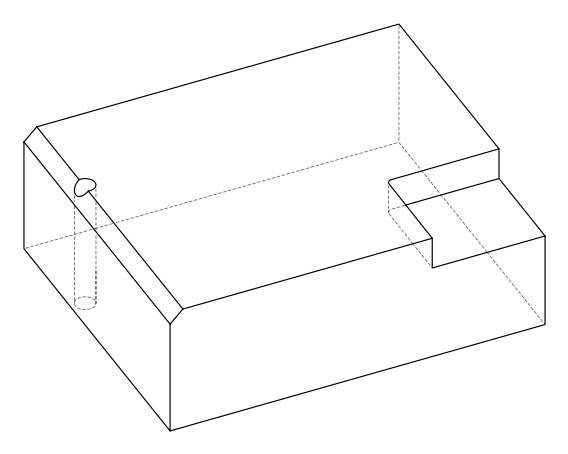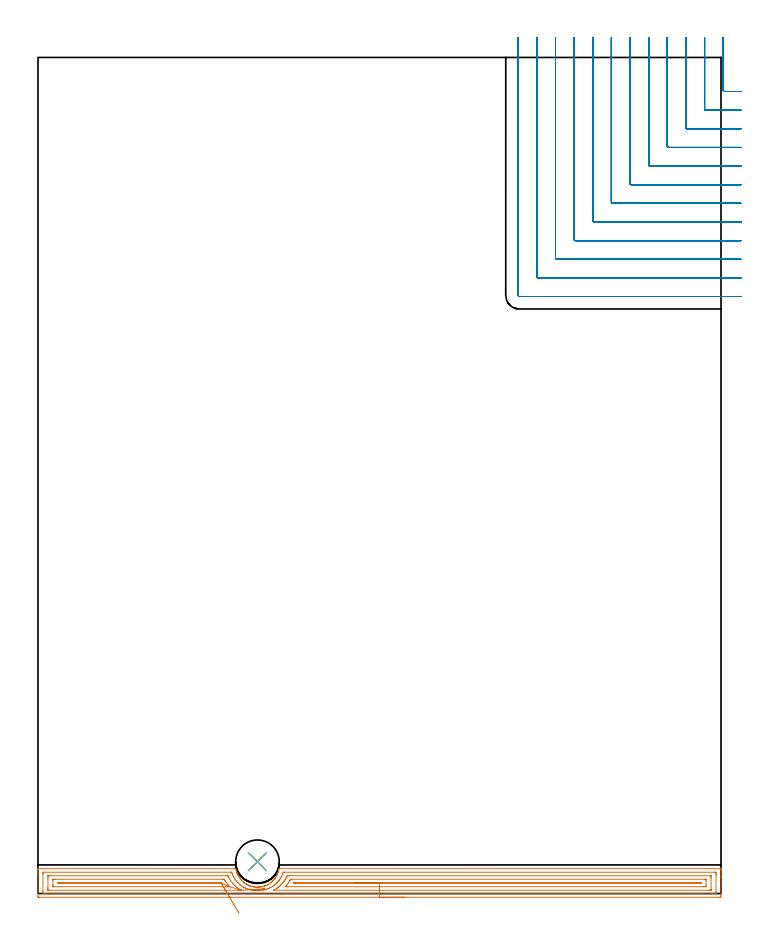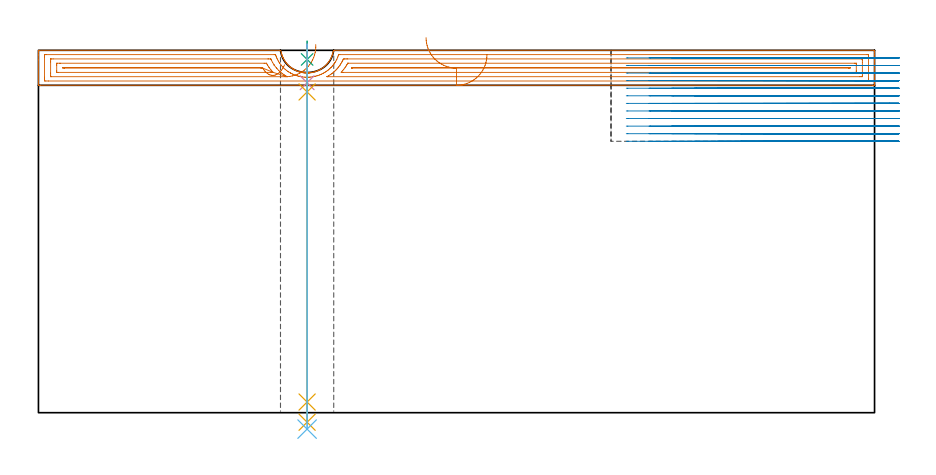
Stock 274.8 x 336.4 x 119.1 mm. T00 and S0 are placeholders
(PLAN: 6 operations, 5 tool changes, 47.8 min)
(1 AREA_MILL | FG_CHAMFER_SURFACE | UGT0205_001 | 10.96 min | 18174 mm3)
(2 MILL_CORNER_NOTCH_RECTANGULAR | CORNER_NOTCH_RECTANGULAR | NXT0201_013 | Follow Part, ap 2.5, ae 75% | 35.63 min | 261867 mm3)
(3 SPOT_DRILL | STEP1HOLE | NXT0321_9005460120000 | 0.05 min | 130 mm3)
(4 DRILL_BLIND_HOLE_INTO_CENTER | STEP1HOLE | UGT0301_191 | 0.05 min | 285 mm3)
(5 GUN_DRILL_THROUGH_HOLE | STEP1HOLE | UGT0307_003 | 0.58 min | 4192 mm3)
(6 SPADE_DRILL_TO_ENLARGE_THROUGH_HOLE | STEP1HOLE | UGT0306_008 | 0.51 min | 23696 mm3)
(TOOL UGT0205_001 | Chamfer Mill 20 x 3 x 45 deg. | D20 FL50 Z2)
(TOOL NXT0201_013 | ENDMILL 10mm | D10 FL30 Z4)
(TOOL NXT0321_9005460120000 | NC Spot Drill, 142deg, 12mm, Carbide, Uncoated | D12 PA142 FL30 Z2)
(TOOL UGT0301_191 | Twist Drill 7.1 mm | D7.1 PA118 FL66 Z2)
(TOOL UGT0307_003 | Gun Drill 7 mm | D7 PA130 FL24 Z1)
(TOOL UGT0306_008 | Spade Drill 17.5mm | D17.5 PA132 FL10 Z2)
(OP 1 AREA_MILL)
G17 G21 G94 G90
T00 M6
G54
G17 G0 G90 X147.4 Y-1.5 S1061 M3
G43 Z129.1 H0
Z117.6
G94 G1 X147.362 Z116.728 F250.
X147.248 Z115.864
X147.059 Z115.012
X146.797 Z114.18
X146.463 Z113.374
X146.06 Z112.6
X145.592 Z111.864
X145.06 Z111.172
X144.471 Z110.529
X143.828 Z109.94
X143.136 Z109.409
X142.4 Z108.94
X141.626 Z108.537
X140.82 Z108.203
X139.988 Z107.941
X139.136 Z107.752
X138.272 Z107.638
X137.4 Z107.6
X0.626
X0.193 Y-1.496 Z107.602
X0.01 Y-1.492 Z107.606
X0. Y-1.306 Z107.792
Y6.896 Z115.99
Y8.306 Z117.402
Y8.66 Z117.755
Y9.368 Z118.467
Y9.632 Z118.732
X0.006 Y9.993 Z119.084
X0.008 Y9.997 Z119.088
X0.179 Y10. Z119.1
X79.294
X79.638 Y9.994 Z119.092
X79.798 Y9.258 Z118.358
X79.916 Y8.817 Z117.917
X79.968 Y8.656 Z117.756
X80.056 Y8.381 Z117.48
X80.115 Y8.219 Z117.317
X80.138 Y8.157 Z117.256
X80.187 Y8.032 Z117.13
X80.226 Y7.935 Z117.033
X80.299 Y7.778 Z116.873
X80.357 Y7.653 Z116.751
X80.426 Y7.504 Z116.603
X80.655 Y7.062 Z116.161
X80.91 Y6.627 Z115.726
X81.022 Y6.455 Z115.554
X81.119 Y6.307 Z115.406
X81.379 Y5.966 Z115.066
X81.545 Y5.751 Z114.849
X81.773 Y5.482 Z114.579
X82.012 Y5.221 Z114.317
X82.37 Y4.875 Z113.971
X82.571 Y4.696 Z113.792
X82.633 Y4.641 Z113.737
X82.906 Y4.417 Z113.514
X83.136 Y4.25 Z113.349
X83.488 Y3.996 Z113.096
X83.641 Y3.897 Z112.996
X83.662 Y3.884 Z112.984
X83.763 Y3.823 Z112.922
X83.799 Y3.801 Z112.9
X84.242 Y3.558 Z112.655
X84.566 Y3.398 Z112.498
X84.693 Y3.336 Z112.435
X84.731 Y3.32 Z112.419
X85.104 Y3.163 Z112.259
X85.204 Y3.12 Z112.218
X85.327 Y3.074 Z112.174
X85.394 Y3.051 Z112.149
X85.551 Y3. Z112.094
X85.586 Y2.989 Z112.083
X85.998 Y2.871 Z111.963
X86.031 Y2.861 Z111.954
X86.14 Y2.834 Z111.929
X86.357 Y2.78 Z111.878
X86.445 Y2.759 Z111.856
X86.479 Y2.751 Z111.848
X86.828 Y2.686 Z111.783
X86.925 Y2.668 Z111.765
X87.339 Y2.614 Z111.707
X87.373 Y2.609 Z111.703
X87.666 Y2.583 Z111.681
X87.819 Y2.572 Z111.667
X88.093 Y2.56 Z111.657
X88.266 Y2.553 Z111.648
X88.374 Y2.557 Z111.65
X88.411 Y2.559 Z111.648
X88.52 Y2.561 Z111.654
X88.524 Y2.562 Z111.655
X88.708 Y2.569 Z111.659
X88.713
X88.886 Y2.581 Z111.673
X88.888 Z111.674
X89.127 Y2.6 Z111.69
X89.159 Y2.602 Z111.693
X89.607 Y2.657 Z111.753
X90.053 Y2.736 Z111.833
X90.072 Y2.74 Z111.838
X90.241 Y2.779 Z111.878
X90.468 Y2.833 Z111.931
X90.501 Y2.841 Z111.938
X90.946 Y2.969 Z112.066
X91.012 Y2.991 Z112.089
X91.257 Y3.074 Z112.172
X91.362 Y3.111 Z112.206
X91.394 Y3.121 Z112.217
X91.839 Y3.307 Z112.403
X92.199 Y3.478 Z112.577
X92.29 Y3.521 Z112.621
X92.703 Y3.747 Z112.844
X92.733 Y3.763 Z112.861
X93.108 Y3.997 Z113.095
X93.626 Y4.365 Z113.464
X93.933 Y4.613 Z113.712
X94.231 Y4.873 Z113.973
X94.519 Y5.151 Z114.251
X94.63 Y5.27 Z114.37
X94.794 Y5.446 Z114.545
X95.056 Y5.751 Z114.849
X95.26 Y6.014 Z115.11
X95.385 Y6.172 Z115.271
X95.413 Y6.208 Z115.308
X95.689 Y6.627 Z115.726
X95.945 Y7.063 Z116.161
X96.177 Y7.505 Z116.603
X96.279 Y7.718 Z116.817
X96.306 Y7.776 Z116.875
X96.397 Y8.011 Z117.111
X96.539 Y8.381 Z117.48
X96.631 Y8.66 Z117.759
X96.684 Y8.818 Z117.917
X96.802 Y9.258 Z118.357
X96.896 Y9.686 Z118.785
X96.962 Y9.994 Z119.092
X97.172 Y10. Z119.1
X274.621
X274.792 Y9.997 Z119.088
X274.794 Y9.993 Z119.084
X274.8 Y9.632 Z118.732
Y9.368 Z118.467
Y8.66 Z117.755
Y7.424 Z116.521
Y6.896 Z115.99
Y6.278 Z115.373
Y-0.778 Z108.32
X274.797 Y-1.042 Z108.056
X274.79 Y-1.492 Z107.606
X274.634 Y-1.496 Z107.602
X274.174 Y-1.5 Z107.6
X137.4
Y-0.086 Z109.014
X3.233
X2.414 Y-0.081 Z109.019
X2.015 Y-0.079 Z109.021
X2.004 Y0.318 Z109.418
X2.001 Y0.722 Z109.822
X2. Y1.131 Z110.231
X2.001 Y7.778 Z116.878
X2.004 Y8.182 Z117.282
X2.015 Y8.579 Z117.679
X2.414 Y8.585 Z117.685
X2.49
X77.506
X77.582
X77.921 Y8.579 Z117.679
X77.984 Y8.415 Z117.515
X78.108 Y8.065 Z117.165
X78.221 Y7.778 Z116.878
X78.4 Y7.342 Z116.442
X78.621 Y6.896 Z115.996
X78.85 Y6.451 Z115.551
X79.118 Y6.014 Z115.114
X79.294 Y5.743 Z114.843
X79.755 Y5.132 Z114.232
X80.187 Y4.622 Z113.722
X80.549 Y4.25 Z113.35
X81.081 Y3.758 Z112.858
X81.571 Y3.368 Z112.468
X81.975 Y3.077 Z112.177
X82.216 Y2.911 Z112.011
X82.79 Y2.565 Z111.665
X82.869 Y2.521 Z111.621
X82.936 Y2.486 Z111.586
X83.487 Y2.214 Z111.314
X83.763 Y2.089 Z111.189
X84.451 Y1.808 Z110.908
X84.657 Y1.739 Z110.839
X85.092 Y1.604 Z110.704
X85.551 Y1.485 Z110.585
X85.712 Y1.446 Z110.546
X86.445 Y1.301 Z110.401
X86.804 Y1.25 Z110.35
X87.339 Y1.192 Z110.292
X87.789 Y1.161 Z110.261
X88.233 Y1.144 Z110.244
X88.689 Y1.155 Z110.255
X89.127 Y1.18 Z110.28
X89.522 Y1.214 Z110.314
X90.021 Y1.278 Z110.378
X90.301 Y1.327 Z110.427
X90.915 Y1.454 Z110.554
X91.038 Y1.482 Z110.582
X91.508 Y1.604 Z110.704
X91.77 Y1.681 Z110.781
X91.809 Y1.694 Z110.794
X92.399 Y1.904 Z111.004
X92.703 Y2.031 Z111.131
X93.022 Y2.172 Z111.272
X93.597 Y2.449 Z111.549
X93.621 Y2.462 Z111.562
X93.665 Y2.486 Z111.586
X94.183 Y2.79 Z111.89
X94.491 Y2.983 Z112.083
X94.719 Y3.143 Z112.243
X95.034 Y3.368 Z112.468
X95.231 Y3.52 Z112.62
X95.385 Y3.644 Z112.744
X95.71 Y3.929 Z113.029
X96.057 Y4.25 Z113.35
X96.169 Y4.359 Z113.459
X96.279 Y4.472 Z113.572
X96.59 Y4.825 Z113.925
X96.848 Y5.132 Z114.232
X96.992 Y5.31 Z114.41
X97.172 Y5.544 Z114.644
X97.362 Y5.827 Z114.927
X97.481 Y6.014 Z115.114
X97.698 Y6.378 Z115.478
X97.989 Y6.896 Z115.996
X98.016 Y6.945 Z116.045
X98.066 Y7.044 Z116.144
X98.286 Y7.561 Z116.661
X98.372 Y7.778 Z116.878
X98.53 Y8.203 Z117.303
X98.663 Y8.573 Z117.673
X98.756 Y8.579 Z117.679
X98.96 Y8.584 Z117.684
X99.036 Y8.585 Z117.685
X272.386
X272.462 Y8.584 Z117.684
X272.762 Y8.579 Z117.679
X272.79 Y8.481 Z117.581
X272.797 Y8.254 Z117.354
X272.799 Y7.778 Z116.878
X272.8 Y7.369 Z116.469
X272.799 Y0.722 Z109.822
X272.796 Y0.318 Z109.418
X272.785 Y-0.079 Z109.021
X271.492 Y-0.086 Z109.014
X137.4
Y1.328 Z110.428
X95.105 Y1.329 Z110.429
X94.919 Y1.33 Z110.43
X94.853 Y1.332 Z110.432
X94.851
X94.88 Y1.353 Z110.453
X95.021 Y1.438 Z110.538
X95.385 Y1.651 Z110.751
X95.898 Y1.979 Z111.079
X96.279 Y2.243 Z111.343
X96.42 Y2.346 Z111.446
X96.604 Y2.486 Z111.586
X96.916 Y2.739 Z111.839
X97.172 Y2.955 Z112.055
X97.391 Y3.153 Z112.253
X97.619 Y3.368 Z112.468
X97.842 Y3.589 Z112.689
X98.066 Y3.825 Z112.925
X98.267 Y4.052 Z113.152
X98.435 Y4.25 Z113.35
X98.669 Y4.538 Z113.638
X98.96 Y4.909 Z114.009
X99.052 Y5.041 Z114.141
X99.111 Y5.132 Z114.232
X99.396 Y5.585 Z114.685
X99.648 Y6.014 Z115.114
X99.722 Y6.144 Z115.244
X99.854 Y6.386 Z115.486
X100.021 Y6.731 Z115.831
X100.1 Y6.896 Z115.996
X100.221 Y7.153 Z116.253
X100.476 Y7.165 Z116.265
X100.748 Y7.168 Z116.268
X101.363 Y7.171 Z116.271
X101.642
X270.598
X270.691 Y7.17 Z116.27
X270.764 Y7.167 Z116.267
X270.782 Y7.165 Z116.265
X270.79 Y7.151 Z116.251
X270.793 Y7.095 Z116.195
X270.798 Y6.896 Z115.996
X270.8 Y6.697 Z115.797
Y6.014 Z115.114
Y2.287 Z111.387
X270.798 Y1.604 Z110.704
X270.796 Y1.409 Z110.509
X270.791 Y1.344 Z110.444
X270.736 Y1.336 Z110.436
X270.598 Y1.334 Z110.434
X269.983 Y1.329 Z110.429
X137.4 Y1.328 Z110.428
Y2.743 Z111.843
X100.262
X99.854 Y2.744 Z111.844
X99.59 Y2.747 Z111.847
X99.503 Y2.749 Z111.849
X99.531 Y2.805 Z111.905
X99.946 Y3.277 Z112.377
X100.023 Y3.368 Z112.468
X100.346 Y3.765 Z112.865
X100.748 Y4.269 Z113.369
X101.087 Y4.798 Z113.898
X101.296 Y5.132 Z114.232
X101.424 Y5.347 Z114.447
X101.642 Y5.725 Z114.825
X101.666 Y5.751 Z114.851
X101.676 Y5.753 Z114.853
X101.707 Y5.756 Z114.856
X101.772 Y5.757 Z114.857
X101.902
X268.177
X268.663 Y5.754 Z114.854
X268.775 Y5.751 Z114.851
X268.79 Y5.75 Z114.85
X268.793 Y5.729 Z114.829
X268.797 Y5.676 Z114.776
X268.799 Y5.569 Z114.669
X268.8 Y5.142 Z114.242
Y3.378 Z112.478
X268.799 Y2.932 Z112.032
X268.796 Y2.823 Z111.923
X268.792 Y2.769 Z111.869
X268.788 Y2.75 Z111.85
X268.76 Y2.748 Z111.848
X268.548 Y2.745 Z111.845
X267.916 Y2.743 Z111.843
X267.656
X137.4
Y4.157 Z113.257
X103.147
X103.021 Y4.159 Z113.259
X102.922 Y4.164 Z113.264
X102.897 Y4.168 Z113.268
X102.899 Y4.174 Z113.274
X102.943 Y4.25 Z113.35
X102.978 Y4.305 Z113.405
X102.997 Y4.329 Z113.429
X103.005 Y4.336 Z113.436
X103.053 Y4.338 Z113.438
X103.241 Y4.342 Z113.442
X103.336 Y4.343 Z113.443
X266.222
X266.411 Y4.341 Z113.441
X266.779 Y4.336 Z113.436
X266.79 Y4.25 Z113.35
Y4.174 Z113.274
X266.505 Y4.163 Z113.263
X266.317 Y4.158 Z113.258
X266.222 Y4.157 Z113.257
X137.4
X136.528 Z113.295
X135.664 Z113.409
X134.812 Z113.598
X133.98 Z113.86
X133.174 Z114.194
X132.4 Z114.597
X131.664 Z115.065
X130.972 Z115.596
X130.329 Z116.186
X129.74 Z116.829
X129.208 Z117.521
X128.74 Z118.257
X128.337 Z119.031
X128.003 Z119.837
X127.741 Z120.669
X127.552 Z121.52
X127.438 Z122.385
X127.4 Z123.257
G0 X91.137 Y1.876 Z120.993
G1 X91.149 Y1.877 Z120.121
X91.086 Y1.873 Z119.251
X90.946 Y1.865 Z118.389
X90.733 Y1.853 Z117.544
X90.446 Y1.836 Z116.72
X90.089 Y1.816 Z115.924
X89.664 Y1.791 Z115.163
X89.175 Y1.763 Z114.441
X88.624 Y1.731 Z113.765
X88.017 Y1.696 Z113.14
X87.358 Y1.658 Z112.57
X86.651 Y1.617 Z112.059
X85.903 Y1.574 Z111.613
X85.119 Y1.529 Z111.233
X84.305 Y1.482 Z110.923
X83.467 Y1.433 Z110.686
X82.612 Y1.384 Z110.522
X81.745 Y1.334 Z110.434
X81.72 Y1.332 Z110.432
X81.64 Y1.331 Z110.431
X81.361 Y1.329 Z110.429
X81.081
X4.202
X4.109 Y1.33 Z110.43
X4.035 Y1.333 Z110.433
X4.018 Y1.335 Z110.435
X4.01 Y1.349 Z110.449
X4.007 Y1.405 Z110.505
X4.002 Y1.604 Z110.704
X4. Y1.803 Z110.903
Y2.486 Z111.586
Y6.213 Z115.313
X4.002 Y6.896 Z115.996
X4.004 Y7.091 Z116.191
X4.009 Y7.156 Z116.256
X4.064 Y7.165 Z116.265
X4.202 Y7.166 Z116.266
X4.817 Y7.171 Z116.271
X75.439
X75.718 Y7.169 Z116.269
X76.339 Y7.164 Z116.264
X76.377 Y7.155 Z116.255
X76.413 Y7.092 Z116.192
X76.503 Y6.896 Z115.996
X76.612 Y6.664 Z115.764
X76.954 Y6.014 Z115.114
X77.435 Y5.202 Z114.302
X77.481 Y5.132 Z114.232
X77.506 Y5.097 Z114.197
X78.171 Y4.25 Z113.35
X78.4 Y3.981 Z113.081
X78.985 Y3.368 Z112.468
X79.294 Y3.08 Z112.18
X79.612 Y2.798 Z111.898
X80.001 Y2.486 Z111.586
X80.187 Y2.344 Z111.444
X80.725 Y1.956 Z111.056
X81.081 Y1.735 Z110.835
X81.745 Y1.334 Z110.434
X77.135 Y2.753 Z111.853
X77.128 Y2.749 Z111.849
X77.087 Y2.748 Z111.848
X76.612 Y2.744 Z111.844
X76.351 Y2.743 Z111.843
X6.624
X6.136 Y2.746 Z111.846
X6.025 Y2.749 Z111.849
X6.01 Y2.75 Z111.85
X6.007 Y2.771 Z111.871
X6.003 Y2.824 Z111.924
X6.001 Y2.931 Z112.031
X6. Y3.358 Z112.458
Y5.122 Z114.222
X6.001 Y5.568 Z114.668
X6.004 Y5.677 Z114.777
X6.008 Y5.731 Z114.831
X6.012 Y5.75 Z114.85
X6.04 Y5.752 Z114.852
X6.252 Y5.755 Z114.855
X6.884 Y5.757 Z114.857
X7.144
X74.19
X74.824 Y5.754 Z114.854
X74.902 Y5.753 Z114.853
X74.936 Y5.751 Z114.851
X75.127 Y5.431 Z114.531
X75.309 Y5.132 Z114.232
X75.718 Y4.475 Z113.575
X75.885 Y4.25 Z113.35
X76.405 Y3.572 Z112.672
X76.577 Y3.368 Z112.468
X76.612 Y3.328 Z112.428
X76.957 Y2.951 Z112.051
X77.135 Y2.753 Z111.853
X73.702 Y4.173 Z113.273
X73.413 Y4.163 Z113.263
X73.225 Y4.158 Z113.258
X73.13 Y4.157 Z113.257
X8.577
X8.389 Y4.159 Z113.259
X8.02 Y4.164 Z113.264
X8.01 Y4.25 Z113.35
Y4.326 Z113.426
X8.295 Y4.337 Z113.437
X8.483 Y4.342 Z113.442
X8.578 Y4.343 Z113.443
X73.036
X73.13 Y4.342 Z113.442
X73.318 Y4.336 Z113.436
X73.607 Y4.325 Z113.425
X73.656 Y4.25 Z113.35
X73.702 Y4.173 Z113.273
X74.051 Y3.583 Z112.733
X74.424 Y2.955 Z112.255
X74.816 Y2.294 Z111.843
X75.225 Y1.604 Z111.499
X75.647 Y0.891 Z111.227
X76.08 Y0.16 Z111.028
X76.521 Y-0.582 Z110.903
X76.965 Y-1.332 Z110.854
X77.409 Y-2.082 Z110.882
X77.851 Y-2.827 Z110.985
X78.286 Y-3.561 Z111.163
X78.712 Y-4.28 Z111.416
X79.125 Y-4.977 Z111.74
X79.522 Y-5.647 Z112.133
X79.901 Y-6.284 Z112.592
X80.257 Y-6.885 Z113.115
X80.588 Y-7.445 Z113.696
X80.893 Y-7.958 Z114.332
G0 Z129.1
M5
M2
(OP 2 MILL_CORNER_NOTCH_RECTANGULAR)
G17 G21 G94 G90
T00 M6
G54
G17 G0 G90 X275.7 Y344.318 S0 M3
G43 Z129.1 H0
Z116.608
G94 G1 Y341.318 F250.
Y323.194 F500.
G3 X276.194 Y322.7 R0.5
G1 X279.8
X282.8 F250.
G0 Z129.1
X268.2 Y344.4
Z116.608
G1 Y341.4
Y315.695 F500.
G3 X268.695 Y315.2 R0.5
G1 X279.8
X282.8 F250.
G0 Z129.1
X260.7 Y344.4
Z116.608
G1 Y341.4
Y308.195 F500.
G3 X261.195 Y307.7 R0.5
G1 X279.8
X282.8 F250.
G0 Z129.1
X253.2 Y344.4
Z116.608
G1 Y341.4
Y300.695 F500.
G3 X253.695 Y300.2 R0.5
G1 X279.8
X282.8 F250.
G0 Z129.1
X245.7 Y344.4
Z116.608
G1 Y341.4
Y293.196 F500.
G3 X246.196 Y292.7 R0.5
G1 X279.8
X282.8 F250.
G0 Z129.1
X238.2 Y344.4
Z116.608
G1 Y341.4
Y285.696 F500.
G3 X238.696 Y285.2 R0.5
G1 X279.8
X282.8 F250.
G0 Z129.1
X230.7 Y344.4
Z116.608
G1 Y341.4
Y278.196 F500.
G3 X231.196 Y277.7 R0.5
G1 X279.8
X282.8 F250.
G0 Z129.1
X223.2 Y344.4
Z116.608
G1 Y341.4
Y270.696 F500.
G3 X223.696 Y270.2 R0.5
G1 X279.8
X282.8 F250.
G0 Z129.1
X215.7 Y344.4
Z116.608
G1 Y341.4
Y263.197 F500.
G3 X216.197 Y262.7 R0.5
G1 X279.8
X282.8 F250.
G0 Z129.1
X208.2 Y344.4
Z116.608
G1 Y341.4
Y255.697 F500.
G3 X208.697 Y255.2 R0.5
G1 X279.8
X282.8 F250.
G0 Z129.1
X200.7 Y344.4
Z116.608
G1 Y341.4
Y248.197 F500.
G3 X201.197 Y247.7 R0.5
G1 X279.8
X282.8 F250.
G0 Z129.1
X193.2 Y344.4
Z116.608
G1 Y341.4
Y240.7 F500.
G3 X193.7 Y240.2 R0.5
G1 X279.8
X282.8 F250.
G0 Z129.1
X275.7 Y344.318
Z114.117
G1 Y341.318
Y323.194 F500.
G3 X276.194 Y322.7 R0.5
G1 X279.8
X282.8 F250.
G0 Z129.1
X268.2 Y344.4
Z114.117
G1 Y341.4
Y315.695 F500.
G3 X268.695 Y315.2 R0.5
G1 X279.8
X282.8 F250.
G0 Z129.1
X260.7 Y344.4
Z114.117
G1 Y341.4
Y308.195 F500.
G3 X261.195 Y307.7 R0.5
G1 X279.8
X282.8 F250.
G0 Z129.1
X253.2 Y344.4
Z114.117
G1 Y341.4
Y300.695 F500.
G3 X253.695 Y300.2 R0.5
G1 X279.8
X282.8 F250.
G0 Z129.1
X245.7 Y344.4
Z114.117
G1 Y341.4
Y293.196 F500.
G3 X246.196 Y292.7 R0.5
G1 X279.8
X282.8 F250.
G0 Z129.1
X238.2 Y344.4
Z114.117
G1 Y341.4
Y285.696 F500.
G3 X238.696 Y285.2 R0.5
G1 X279.8
X282.8 F250.
G0 Z129.1
X230.7 Y344.4
Z114.117
G1 Y341.4
Y278.196 F500.
G3 X231.196 Y277.7 R0.5
G1 X279.8
X282.8 F250.
G0 Z129.1
X223.2 Y344.4
Z114.117
G1 Y341.4
Y270.696 F500.
G3 X223.696 Y270.2 R0.5
G1 X279.8
X282.8 F250.
G0 Z129.1
X215.7 Y344.4
Z114.117
G1 Y341.4
Y263.197 F500.
G3 X216.197 Y262.7 R0.5
G1 X279.8
X282.8 F250.
G0 Z129.1
X208.2 Y344.4
Z114.117
G1 Y341.4
Y255.697 F500.
G3 X208.697 Y255.2 R0.5
G1 X279.8
X282.8 F250.
G0 Z129.1
X200.7 Y344.4
Z114.117
G1 Y341.4
Y248.197 F500.
G3 X201.197 Y247.7 R0.5
G1 X279.8
X282.8 F250.
G0 Z129.1
X193.2 Y344.4
Z114.117
G1 Y341.4
Y240.7 F500.
G3 X193.7 Y240.2 R0.5
G1 X279.8
X282.8 F250.
G0 Z129.1
X275.7 Y344.318
Z111.625
G1 Y341.318
Y323.194 F500.
G3 X276.194 Y322.7 R0.5
G1 X279.8
X282.8 F250.
G0 Z129.1
X268.2 Y344.4
Z111.625
G1 Y341.4
Y315.695 F500.
G3 X268.695 Y315.2 R0.5
G1 X279.8
X282.8 F250.
G0 Z129.1
X260.7 Y344.4
Z111.625
G1 Y341.4
Y308.195 F500.
G3 X261.195 Y307.7 R0.5
G1 X279.8
X282.8 F250.
G0 Z129.1
X253.2 Y344.4
Z111.625
G1 Y341.4
Y300.695 F500.
G3 X253.695 Y300.2 R0.5
G1 X279.8
X282.8 F250.
G0 Z129.1
X245.7 Y344.4
Z111.625
G1 Y341.4
Y293.196 F500.
G3 X246.196 Y292.7 R0.5
G1 X279.8
X282.8 F250.
G0 Z129.1
X238.2 Y344.4
Z111.625
G1 Y341.4
Y285.696 F500.
G3 X238.696 Y285.2 R0.5
G1 X279.8
X282.8 F250.
G0 Z129.1
X230.7 Y344.4
Z111.625
G1 Y341.4
Y278.196 F500.
G3 X231.196 Y277.7 R0.5
G1 X279.8
X282.8 F250.
G0 Z129.1
X223.2 Y344.4
Z111.625
G1 Y341.4
Y270.696 F500.
G3 X223.696 Y270.2 R0.5
G1 X279.8
X282.8 F250.
G0 Z129.1
X215.7 Y344.4
Z111.625
G1 Y341.4
Y263.196 F500.
G3 X216.197 Y262.7 R0.5
G1 X279.8
X282.8 F250.
G0 Z129.1
X208.2 Y344.4
Z111.625
G1 Y341.4
Y255.697 F500.
G3 X208.697 Y255.2 R0.5
G1 X279.8
X282.8 F250.
G0 Z129.1
X200.7 Y344.4
Z111.625
G1 Y341.4
Y248.197 F500.
G3 X201.197 Y247.7 R0.5
G1 X279.8
X282.8 F250.
G0 Z129.1
X193.2 Y344.4
Z111.625
G1 Y341.4
Y240.7 F500.
G3 X193.7 Y240.2 R0.5
G1 X279.8
X282.8 F250.
G0 Z129.1
X275.7 Y344.318
Z109.133
G1 Y341.318
Y323.194 F500.
G3 X276.194 Y322.7 R0.5
G1 X279.8
X282.8 F250.
G0 Z129.1
X268.2 Y344.4
Z109.133
G1 Y341.4
Y315.695 F500.
G3 X268.695 Y315.2 R0.5
G1 X279.8
X282.8 F250.
G0 Z129.1
X260.7 Y344.4
Z109.133
G1 Y341.4
Y308.195 F500.
G3 X261.195 Y307.7 R0.5
G1 X279.8
X282.8 F250.
G0 Z129.1
X253.2 Y344.4
Z109.133
G1 Y341.4
Y300.695 F500.
G3 X253.695 Y300.2 R0.5
G1 X279.8
X282.8 F250.
G0 Z129.1
X245.7 Y344.4
Z109.133
G1 Y341.4
Y293.196 F500.
G3 X246.196 Y292.7 R0.5
G1 X279.8
X282.8 F250.
G0 Z129.1
X238.2 Y344.4
Z109.133
G1 Y341.4
Y285.696 F500.
G3 X238.696 Y285.2 R0.5
G1 X279.8
X282.8 F250.
G0 Z129.1
X230.7 Y344.4
Z109.133
G1 Y341.4
Y278.196 F500.
G3 X231.196 Y277.7 R0.5
G1 X279.8
X282.8 F250.
G0 Z129.1
X223.2 Y344.4
Z109.133
G1 Y341.4
Y270.696 F500.
G3 X223.696 Y270.2 R0.5
G1 X279.8
X282.8 F250.
G0 Z129.1
X215.7 Y344.4
Z109.133
G1 Y341.4
Y263.197 F500.
G3 X216.197 Y262.7 R0.5
G1 X279.8
X282.8 F250.
G0 Z129.1
X208.2 Y344.4
Z109.133
G1 Y341.4
Y255.697 F500.
G3 X208.697 Y255.2 R0.5
G1 X279.8
X282.8 F250.
G0 Z129.1
X200.7 Y344.4
Z109.133
G1 Y341.4
Y248.197 F500.
G3 X201.197 Y247.7 R0.5
G1 X279.8
X282.8 F250.
G0 Z129.1
X193.2 Y344.4
Z109.133
G1 Y341.4
Y240.7 F500.
G3 X193.7 Y240.2 R0.5
G1 X279.8
X282.8 F250.
G0 Z129.1
X275.7 Y344.318
Z106.642
G1 Y341.318
Y323.194 F500.
G3 X276.194 Y322.7 R0.5
G1 X279.8
X282.8 F250.
G0 Z129.1
X268.2 Y344.4
Z106.642
G1 Y341.4
Y315.695 F500.
G3 X268.695 Y315.2 R0.5
G1 X279.8
X282.8 F250.
G0 Z129.1
X260.7 Y344.4
Z106.642
G1 Y341.4
Y308.195 F500.
G3 X261.195 Y307.7 R0.5
G1 X279.8
X282.8 F250.
G0 Z129.1
X253.2 Y344.4
Z106.642
G1 Y341.4
Y300.695 F500.
G3 X253.695 Y300.2 R0.5
G1 X279.8
X282.8 F250.
G0 Z129.1
X245.7 Y344.4
Z106.642
G1 Y341.4
Y293.196 F500.
G3 X246.196 Y292.7 R0.5
G1 X279.8
X282.8 F250.
G0 Z129.1
X238.2 Y344.4
Z106.642
G1 Y341.4
Y285.696 F500.
G3 X238.696 Y285.2 R0.5
G1 X279.8
X282.8 F250.
G0 Z129.1
X230.7 Y344.4
Z106.642
G1 Y341.4
Y278.196 F500.
G3 X231.196 Y277.7 R0.5
G1 X279.8
X282.8 F250.
G0 Z129.1
X223.2 Y344.4
Z106.642
G1 Y341.4
Y270.696 F500.
G3 X223.696 Y270.2 R0.5
G1 X279.8
X282.8 F250.
G0 Z129.1
X215.7 Y344.4
Z106.642
G1 Y341.4
Y263.197 F500.
G3 X216.197 Y262.7 R0.5
G1 X279.8
X282.8 F250.
G0 Z129.1
X208.2 Y344.4
Z106.642
G1 Y341.4
Y255.697 F500.
G3 X208.697 Y255.2 R0.5
G1 X279.8
X282.8 F250.
G0 Z129.1
X200.7 Y344.4
Z106.642
G1 Y341.4
Y248.197 F500.
G3 X201.197 Y247.7 R0.5
G1 X279.8
X282.8 F250.
G0 Z129.1
X193.2 Y344.4
Z106.642
G1 Y341.4
Y240.7 F500.
G3 X193.7 Y240.2 R0.5
G1 X279.8
X282.8 F250.
G0 Z129.1
X275.7 Y344.318
Z104.15
G1 Y341.318
Y323.194 F500.
G3 X276.194 Y322.7 R0.5
G1 X279.8
X282.8 F250.
G0 Z129.1
X268.2 Y344.4
Z104.15
G1 Y341.4
Y315.695 F500.
G3 X268.695 Y315.2 R0.5
G1 X279.8
X282.8 F250.
G0 Z129.1
X260.7 Y344.4
Z104.15
G1 Y341.4
Y308.195 F500.
G3 X261.195 Y307.7 R0.5
G1 X279.8
X282.8 F250.
G0 Z129.1
X253.2 Y344.4
Z104.15
G1 Y341.4
Y300.695 F500.
G3 X253.695 Y300.2 R0.5
G1 X279.8
X282.8 F250.
G0 Z129.1
X245.7 Y344.4
Z104.15
G1 Y341.4
Y293.196 F500.
G3 X246.196 Y292.7 R0.5
G1 X279.8
X282.8 F250.
G0 Z129.1
X238.2 Y344.4
Z104.15
G1 Y341.4
Y285.696 F500.
G3 X238.696 Y285.2 R0.5
G1 X279.8
X282.8 F250.
G0 Z129.1
X230.7 Y344.4
Z104.15
G1 Y341.4
Y278.196 F500.
G3 X231.196 Y277.7 R0.5
G1 X279.8
X282.8 F250.
G0 Z129.1
X223.2 Y344.4
Z104.15
G1 Y341.4
Y270.696 F500.
G3 X223.696 Y270.2 R0.5
G1 X279.8
X282.8 F250.
G0 Z129.1
X215.7 Y344.4
Z104.15
G1 Y341.4
Y263.197 F500.
G3 X216.197 Y262.7 R0.5
G1 X279.8
X282.8 F250.
G0 Z129.1
X208.2 Y344.4
Z104.15
G1 Y341.4
Y255.697 F500.
G3 X208.697 Y255.2 R0.5
G1 X279.8
X282.8 F250.
G0 Z129.1
X200.7 Y344.4
Z104.15
G1 Y341.4
Y248.197 F500.
G3 X201.197 Y247.7 R0.5
G1 X279.8
X282.8 F250.
G0 Z129.1
X193.2 Y344.4
Z104.15
G1 Y341.4
Y240.7 F500.
G3 X193.7 Y240.2 R0.5
G1 X279.8
X282.8 F250.
G0 Z129.1
X275.7 Y344.318
Z101.658
G1 Y341.318
Y323.194 F500.
G3 X276.194 Y322.7 R0.5
G1 X279.8
X282.8 F250.
G0 Z129.1
X268.2 Y344.4
Z101.658
G1 Y341.4
Y315.695 F500.
G3 X268.695 Y315.2 R0.5
G1 X279.8
X282.8 F250.
G0 Z129.1
X260.7 Y344.4
Z101.658
G1 Y341.4
Y308.195 F500.
G3 X261.195 Y307.7 R0.5
G1 X279.8
X282.8 F250.
G0 Z129.1
X253.2 Y344.4
Z101.658
G1 Y341.4
Y300.695 F500.
G3 X253.695 Y300.2 R0.5
G1 X279.8
X282.8 F250.
G0 Z129.1
X245.7 Y344.4
Z101.658
G1 Y341.4
Y293.196 F500.
G3 X246.196 Y292.7 R0.5
G1 X279.8
X282.8 F250.
G0 Z129.1
X238.2 Y344.4
Z101.658
G1 Y341.4
Y285.696 F500.
G3 X238.696 Y285.2 R0.5
G1 X279.8
X282.8 F250.
G0 Z129.1
X230.7 Y344.4
Z101.658
G1 Y341.4
Y278.196 F500.
G3 X231.196 Y277.7 R0.5
G1 X279.8
X282.8 F250.
G0 Z129.1
X223.2 Y344.4
Z101.658
G1 Y341.4
Y270.696 F500.
G3 X223.696 Y270.2 R0.5
G1 X279.8
X282.8 F250.
G0 Z129.1
X215.7 Y344.4
Z101.658
G1 Y341.4
Y263.197 F500.
G3 X216.197 Y262.7 R0.5
G1 X279.8
X282.8 F250.
G0 Z129.1
X208.2 Y344.4
Z101.658
G1 Y341.4
Y255.697 F500.
G3 X208.697 Y255.2 R0.5
G1 X279.8
X282.8 F250.
G0 Z129.1
X200.7 Y344.4
Z101.658
G1 Y341.4
Y248.197 F500.
G3 X201.197 Y247.7 R0.5
G1 X279.8
X282.8 F250.
G0 Z129.1
X193.2 Y344.4
Z101.658
G1 Y341.4
Y240.7 F500.
G3 X193.7 Y240.2 R0.5
G1 X279.8
X282.8 F250.
G0 Z129.1
X275.7 Y344.318
Z99.167
G1 Y341.318
Y323.194 F500.
G3 X276.194 Y322.7 R0.5
G1 X279.8
X282.8 F250.
G0 Z129.1
X268.2 Y344.4
Z99.167
G1 Y341.4
Y315.695 F500.
G3 X268.695 Y315.2 R0.5
G1 X279.8
X282.8 F250.
G0 Z129.1
X260.7 Y344.4
Z99.167
G1 Y341.4
Y308.195 F500.
G3 X261.195 Y307.7 R0.5
G1 X279.8
X282.8 F250.
G0 Z129.1
X253.2 Y344.4
Z99.167
G1 Y341.4
Y300.695 F500.
G3 X253.695 Y300.2 R0.5
G1 X279.8
X282.8 F250.
G0 Z129.1
X245.7 Y344.4
Z99.167
G1 Y341.4
Y293.196 F500.
G3 X246.196 Y292.7 R0.5
G1 X279.8
X282.8 F250.
G0 Z129.1
X238.2 Y344.4
Z99.167
G1 Y341.4
Y285.696 F500.
G3 X238.696 Y285.2 R0.5
G1 X279.8
X282.8 F250.
G0 Z129.1
X230.7 Y344.4
Z99.167
G1 Y341.4
Y278.196 F500.
G3 X231.196 Y277.7 R0.5
G1 X279.8
X282.8 F250.
G0 Z129.1
X223.2 Y344.4
Z99.167
G1 Y341.4
Y270.696 F500.
G3 X223.696 Y270.2 R0.5
G1 X279.8
X282.8 F250.
G0 Z129.1
X215.7 Y344.4
Z99.167
G1 Y341.4
Y263.197 F500.
G3 X216.197 Y262.7 R0.5
G1 X279.8
X282.8 F250.
G0 Z129.1
X208.2 Y344.4
Z99.167
G1 Y341.4
Y255.697 F500.
G3 X208.697 Y255.2 R0.5
G1 X279.8
X282.8 F250.
G0 Z129.1
X200.7 Y344.4
Z99.167
G1 Y341.4
Y248.197 F500.
G3 X201.197 Y247.7 R0.5
G1 X279.8
X282.8 F250.
G0 Z129.1
X193.2 Y344.4
Z99.167
G1 Y341.4
Y240.7 F500.
G3 X193.7 Y240.2 R0.5
G1 X279.8
X282.8 F250.
G0 Z129.1
X275.7 Y344.318
Z96.675
G1 Y341.318
Y323.194 F500.
G3 X276.194 Y322.7 R0.5
G1 X279.8
X282.8 F250.
G0 Z129.1
X268.2 Y344.4
Z96.675
G1 Y341.4
Y315.695 F500.
G3 X268.695 Y315.2 R0.5
G1 X279.8
X282.8 F250.
G0 Z129.1
X260.7 Y344.4
Z96.675
G1 Y341.4
Y308.195 F500.
G3 X261.195 Y307.7 R0.5
G1 X279.8
X282.8 F250.
G0 Z129.1
X253.2 Y344.4
Z96.675
G1 Y341.4
Y300.695 F500.
G3 X253.695 Y300.2 R0.5
G1 X279.8
X282.8 F250.
G0 Z129.1
X245.7 Y344.4
Z96.675
G1 Y341.4
Y293.196 F500.
G3 X246.196 Y292.7 R0.5
G1 X279.8
X282.8 F250.
G0 Z129.1
X238.2 Y344.4
Z96.675
G1 Y341.4
Y285.696 F500.
G3 X238.696 Y285.2 R0.5
G1 X279.8
X282.8 F250.
G0 Z129.1
X230.7 Y344.4
Z96.675
G1 Y341.4
Y278.196 F500.
G3 X231.196 Y277.7 R0.5
G1 X279.8
X282.8 F250.
G0 Z129.1
X223.2 Y344.4
Z96.675
G1 Y341.4
Y270.696 F500.
G3 X223.696 Y270.2 R0.5
G1 X279.8
X282.8 F250.
G0 Z129.1
X215.7 Y344.4
Z96.675
G1 Y341.4
Y263.197 F500.
G3 X216.197 Y262.7 R0.5
G1 X279.8
X282.8 F250.
G0 Z129.1
X208.2 Y344.4
Z96.675
G1 Y341.4
Y255.697 F500.
G3 X208.697 Y255.2 R0.5
G1 X279.8
X282.8 F250.
G0 Z129.1
X200.7 Y344.4
Z96.675
G1 Y341.4
Y248.197 F500.
G3 X201.197 Y247.7 R0.5
G1 X279.8
X282.8 F250.
G0 Z129.1
X193.2 Y344.4
Z96.675
G1 Y341.4
Y240.7 F500.
G3 X193.7 Y240.2 R0.5
G1 X279.8
X282.8 F250.
G0 Z129.1
X275.7 Y344.318
Z94.183
G1 Y341.318
Y323.194 F500.
G3 X276.194 Y322.7 R0.5
G1 X279.8
X282.8 F250.
G0 Z129.1
X268.2 Y344.4
Z94.183
G1 Y341.4
Y315.695 F500.
G3 X268.695 Y315.2 R0.5
G1 X279.8
X282.8 F250.
G0 Z129.1
X260.7 Y344.4
Z94.183
G1 Y341.4
Y308.195 F500.
G3 X261.195 Y307.7 R0.5
G1 X279.8
X282.8 F250.
G0 Z129.1
X253.2 Y344.4
Z94.183
G1 Y341.4
Y300.695 F500.
G3 X253.695 Y300.2 R0.5
G1 X279.8
X282.8 F250.
G0 Z129.1
X245.7 Y344.4
Z94.183
G1 Y341.4
Y293.196 F500.
G3 X246.196 Y292.7 R0.5
G1 X279.8
X282.8 F250.
G0 Z129.1
X238.2 Y344.4
Z94.183
G1 Y341.4
Y285.696 F500.
G3 X238.696 Y285.2 R0.5
G1 X279.8
X282.8 F250.
G0 Z129.1
X230.7 Y344.4
Z94.183
G1 Y341.4
Y278.196 F500.
G3 X231.196 Y277.7 R0.5
G1 X279.8
X282.8 F250.
G0 Z129.1
X223.2 Y344.4
Z94.183
G1 Y341.4
Y270.696 F500.
G3 X223.696 Y270.2 R0.5
G1 X279.8
X282.8 F250.
G0 Z129.1
X215.7 Y344.4
Z94.183
G1 Y341.4
Y263.197 F500.
G3 X216.197 Y262.7 R0.5
G1 X279.8
X282.8 F250.
G0 Z129.1
X208.2 Y344.4
Z94.183
G1 Y341.4
Y255.697 F500.
G3 X208.697 Y255.2 R0.5
G1 X279.8
X282.8 F250.
G0 Z129.1
X200.7 Y344.4
Z94.183
G1 Y341.4
Y248.197 F500.
G3 X201.197 Y247.7 R0.5
G1 X279.8
X282.8 F250.
G0 Z129.1
X193.2 Y344.4
Z94.183
G1 Y341.4
Y240.7 F500.
G3 X193.7 Y240.2 R0.5
G1 X279.8
X282.8 F250.
G0 Z129.1
X275.7 Y344.318
Z91.692
G1 Y341.318
Y323.194 F500.
G3 X276.194 Y322.7 R0.5
G1 X279.8
X282.8 F250.
G0 Z129.1
X268.2 Y344.4
Z91.692
G1 Y341.4
Y315.695 F500.
G3 X268.695 Y315.2 R0.5
G1 X279.8
X282.8 F250.
G0 Z129.1
X260.7 Y344.4
Z91.692
G1 Y341.4
Y308.195 F500.
G3 X261.195 Y307.7 R0.5
G1 X279.8
X282.8 F250.
G0 Z129.1
X253.2 Y344.4
Z91.692
G1 Y341.4
Y300.695 F500.
G3 X253.695 Y300.2 R0.5
G1 X279.8
X282.8 F250.
G0 Z129.1
X245.7 Y344.4
Z91.692
G1 Y341.4
Y293.196 F500.
G3 X246.196 Y292.7 R0.5
G1 X279.8
X282.8 F250.
G0 Z129.1
X238.2 Y344.4
Z91.692
G1 Y341.4
Y285.696 F500.
G3 X238.696 Y285.2 R0.5
G1 X279.8
X282.8 F250.
G0 Z129.1
X230.7 Y344.4
Z91.692
G1 Y341.4
Y278.196 F500.
G3 X231.196 Y277.7 R0.5
G1 X279.8
X282.8 F250.
G0 Z129.1
X223.2 Y344.4
Z91.692
G1 Y341.4
Y270.696 F500.
G3 X223.696 Y270.2 R0.5
G1 X279.8
X282.8 F250.
G0 Z129.1
X215.7 Y344.4
Z91.692
G1 Y341.4
Y263.197 F500.
G3 X216.197 Y262.7 R0.5
G1 X279.8
X282.8 F250.
G0 Z129.1
X208.2 Y344.4
Z91.692
G1 Y341.4
Y255.697 F500.
G3 X208.697 Y255.2 R0.5
G1 X279.8
X282.8 F250.
G0 Z129.1
X200.7 Y344.4
Z91.692
G1 Y341.4
Y248.197 F500.
G3 X201.197 Y247.7 R0.5
G1 X279.8
X282.8 F250.
G0 Z129.1
X193.2 Y344.4
Z91.692
G1 Y341.4
Y240.7 F500.
G3 X193.7 Y240.2 R0.5
G1 X279.8
X282.8 F250.
G0 Z129.1
X275.7 Y344.318
Z89.2
G1 Y341.318
Y323.194 F500.
G3 X276.194 Y322.7 R0.5
G1 X279.8
X282.8 F250.
G0 Z129.1
X268.2 Y344.4
Z89.2
G1 Y341.4
Y315.695 F500.
G3 X268.695 Y315.2 R0.5
G1 X279.8
X282.8 F250.
G0 Z129.1
X260.7 Y344.4
Z89.2
G1 Y341.4
Y308.195 F500.
G3 X261.195 Y307.7 R0.5
G1 X279.8
X282.8 F250.
G0 Z129.1
X253.2 Y344.4
Z89.2
G1 Y341.4
Y300.695 F500.
G3 X253.695 Y300.2 R0.5
G1 X279.8
X282.8 F250.
G0 Z129.1
X245.7 Y344.4
Z89.2
G1 Y341.4
Y293.196 F500.
G3 X246.196 Y292.7 R0.5
G1 X279.8
X282.8 F250.
G0 Z129.1
X238.2 Y344.4
Z89.2
G1 Y341.4
Y285.696 F500.
G3 X238.696 Y285.2 R0.5
G1 X279.8
X282.8 F250.
G0 Z129.1
X230.7 Y344.4
Z89.2
G1 Y341.4
Y278.196 F500.
G3 X231.196 Y277.7 R0.5
G1 X279.8
X282.8 F250.
G0 Z129.1
X223.2 Y344.4
Z89.2
G1 Y341.4
Y270.696 F500.
G3 X223.696 Y270.2 R0.5
G1 X279.8
X282.8 F250.
G0 Z129.1
X215.7 Y344.4
Z89.2
G1 Y341.4
Y263.197 F500.
G3 X216.197 Y262.7 R0.5
G1 X279.8
X282.8 F250.
G0 Z129.1
X208.2 Y344.4
Z89.2
G1 Y341.4
Y255.697 F500.
G3 X208.697 Y255.2 R0.5
G1 X279.8
X282.8 F250.
G0 Z129.1
X200.7 Y344.4
Z89.2
G1 Y341.4
Y248.197 F500.
G3 X201.197 Y247.7 R0.5
G1 X279.8
X282.8 F250.
G0 Z129.1
X193.2 Y344.4
Z89.2
G1 Y341.4
Y240.7 F500.
G3 X193.7 Y240.2 R0.5
G1 X279.8
X282.8 F250.
G0 Z129.1
M5
M2
(OP 3 SPOT_DRILL)
G17 G21 G94 G90
T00 M6
G54
G17 G0 G90 X88.3 Y12.8 S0 M3
G43 Z129.1 H0
G94 G81 G98 Z116.1 F250. R122.1
G80
M5
M2
(OP 4 DRILL_BLIND_HOLE_INTO_CENTER)
G17 G21 G94 G90
T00 M6
G54
G17 G0 G90 X88.3 Y12.8 S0 M3
G43 Z129.1 H0
G94 G81 G98 Z108.45 F250. R121.1
G80
M5
M2
(OP 5 GUN_DRILL_THROUGH_HOLE)
G17 G21 G94 G90
T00 M6
G54
G17 G0 G90 X88.3 Y12.8 M8
G43 Z129.1 H0
Z119.741
S716 M3
G94 G1 Z105.421 F125. M26
G4 X.084
Z3.5 F250.
G4 X.084
Z-3.132 F125.
G4 X.084
M5
M9
G0 Z119.741
Z129.1
M2
(OP 6 SPADE_DRILL_TO_ENLARGE_THROUGH_HOLE)
G17 G21 G94 G90
T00 M6
G54
G17 G0 G90 X88.3 Y12.8 S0 M3
G43 Z129.1 H0
G94 G73 G98 Z-5.396 F250. Q15.562 R121.1
G80
M5
M2
